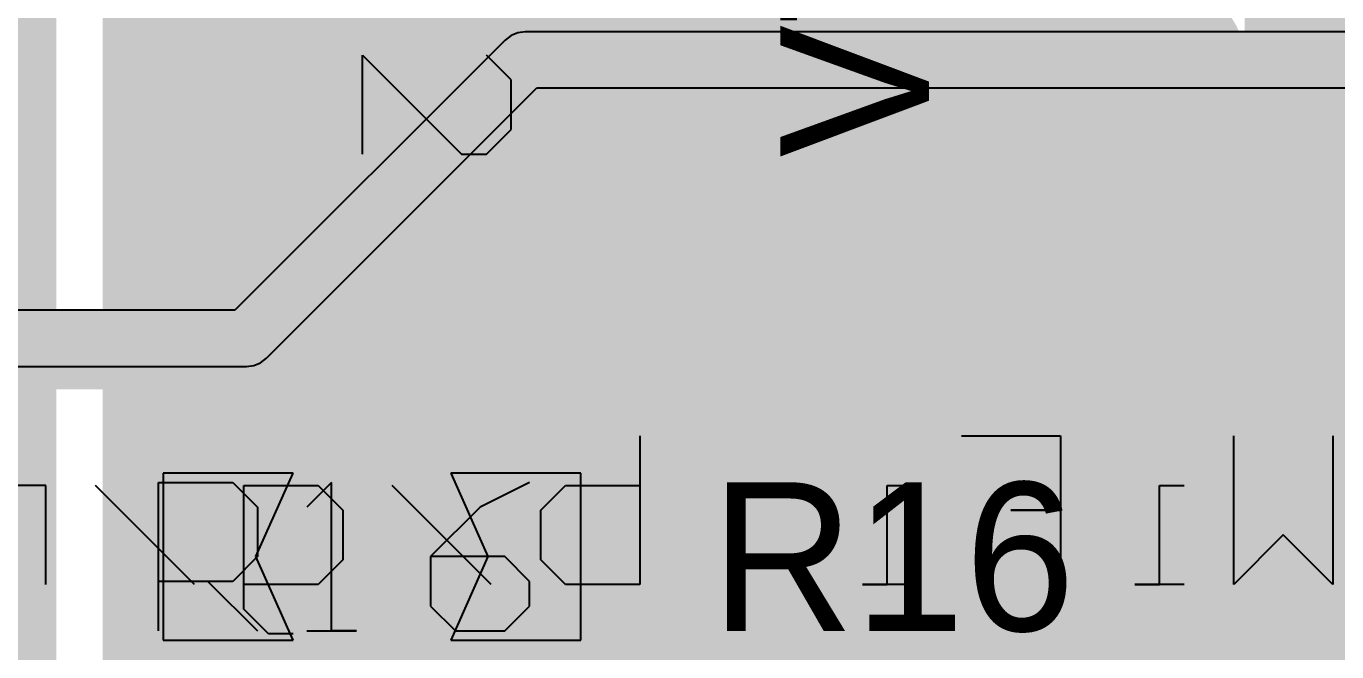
# Model space of a CAD drawing. Header units: millimetres. Extents: x 0.11 to 5.67, y 0.55 to 4.24.
# Drawn here: x 4.5094 to 4.7873, y 1.6717 to 1.8044 of the extents above; entities that cross this region are included whole.
import ezdxf

# ---------------------------------------------------------------- set-up
doc = ezdxf.new("R2010")
doc.units = ezdxf.units.MM
doc.header["$MEASUREMENT"] = 0
for name, color, linetype in [('BottomLayer', 5, 'Continuous'), ('BottomOverlay', 54, 'Continuous'), ('InternalPlane1', 76, 'Continuous'), ('InternalPlane2', 16, 'Continuous'), ('Mechanical3', 76, 'Continuous'), ('MultiLayer', 9, 'Continuous'), ('TopLayer', 1, 'Continuous'), ('TopOverlay', 2, 'Continuous'), ('TopPaste', 8, 'Continuous'), ('TopSolder', 216, 'Continuous'), ('ViaHoleLayer', 16, 'Continuous')]:
    doc.layers.add(name, color=color, linetype=linetype)

# ---------------------------------------------------------------- blocks, each defined once
blk = doc.blocks.new('SOT_23_123__64')
at = {"layer": 'Mechanical3'}
for p, q in [((-0.04429, 0.01967), (-0.04429, -0.00132)), ((-0.0233, -0.00132), (-0.0233, 0.01967)), ((-0.01281, 0.01967), (0.00819, 0.01967)), ((0.00819, 0.01967), (-0.00231, 0.01967)), ((-0.00231, 0.01967), (-0.00231, -0.01181)), ((0.02393, 0.01967), (0.01868, 0.01443)), ((0.03442, 0.01967), (0.02393, 0.01967)), ((0.03967, 0.01443), (0.03442, 0.01967)), ((0.03967, 0.00918), (0.03967, 0.01443)), ((0.01868, -0.01181), (0.03967, 0.00918)), ((-0.04429, -0.00132), (-0.0338, -0.01181)), ((-0.0338, -0.01181), (-0.0233, -0.00132)), ((0.03967, -0.01181), (0.01868, -0.01181))]:
    blk.add_line(p, q, dxfattribs=at)
at = {"layer": 'TopLayer', "const_width": 0.02807}
for points in [[(0.03027, 0.03866), (0.06125, 0.03866)], [(-0.06073, -0.00134), (-0.02975, -0.00134)], [(0.03027, -0.04134), (0.06125, -0.04134)]]:
    blk.add_lwpolyline(points, dxfattribs=at)
at = {"layer": 'TopLayer', "const_width": 0.01404}
for points in [[(0.02325, 0.03866, 1), (0.03729, 0.03866, 1)], [(0.05423, 0.03866, 1), (0.06827, 0.03866, 1)], [(-0.06775, -0.00134, 1), (-0.05371, -0.00134, 1)], [(-0.03677, -0.00134, 1), (-0.02273, -0.00134, 1)], [(0.02325, -0.04134, 1), (0.03729, -0.04134, 1)], [(0.05423, -0.04134, 1), (0.06827, -0.04134, 1)]]:
    blk.add_lwpolyline(points, format="xyb", close=True, dxfattribs=at)
at = {"layer": 'TopOverlay', "const_width": 0.01}
for points in [[(-0.02424, 0.02866), (-0.02424, 0.05866)], [(0.01576, 0.05866), (-0.02424, 0.05866)], [(0.02576, -0.01134), (0.02576, 0.00866)], [(-0.02424, -0.06134), (-0.02424, -0.03134)], [(0.01576, -0.06134), (-0.02424, -0.06134)]]:
    blk.add_lwpolyline(points, dxfattribs=at)
at = {"layer": 'TopOverlay', "const_width": 0.005}
for points in [[(-0.02674, 0.05866, 1), (-0.02174, 0.05866, 1)], [(-0.02674, 0.05866, 1), (-0.02174, 0.05866, 1)], [(0.01326, 0.05866, 1), (0.01826, 0.05866, 1)], [(-0.02674, 0.02866, 1), (-0.02174, 0.02866, 1)], [(0.02326, 0.00866, 1), (0.02826, 0.00866, 1)], [(0.02326, -0.01134, 1), (0.02826, -0.01134, 1)], [(-0.02674, -0.03134, 1), (-0.02174, -0.03134, 1)], [(-0.02674, -0.06134, 1), (-0.02174, -0.06134, 1)], [(-0.02674, -0.06134, 1), (-0.02174, -0.06134, 1)], [(0.01326, -0.06134, 1), (0.01826, -0.06134, 1)]]:
    blk.add_lwpolyline(points, format="xyb", close=True, dxfattribs=at)
at = {"layer": 'TopPaste', "const_width": 0.02807}
for points in [[(0.03027, 0.03866), (0.06125, 0.03866)], [(-0.06073, -0.00134), (-0.02975, -0.00134)], [(0.03027, -0.04134), (0.06125, -0.04134)]]:
    blk.add_lwpolyline(points, dxfattribs=at)
at = {"layer": 'TopPaste', "const_width": 0.01404}
for points in [[(0.02325, 0.03866, 1), (0.03729, 0.03866, 1)], [(0.05423, 0.03866, 1), (0.06827, 0.03866, 1)], [(-0.06775, -0.00134, 1), (-0.05371, -0.00134, 1)], [(-0.03677, -0.00134, 1), (-0.02273, -0.00134, 1)], [(0.02325, -0.04134, 1), (0.03729, -0.04134, 1)], [(0.05423, -0.04134, 1), (0.06827, -0.04134, 1)]]:
    blk.add_lwpolyline(points, format="xyb", close=True, dxfattribs=at)
at = {"layer": 'TopSolder', "const_width": 0.03201}
for points in [[(0.03027, 0.03866), (0.06125, 0.03866)], [(-0.06073, -0.00134), (-0.02975, -0.00134)], [(0.03027, -0.04134), (0.06125, -0.04134)]]:
    blk.add_lwpolyline(points, dxfattribs=at)
at = {"layer": 'TopSolder', "const_width": 0.016}
for points in [[(0.02227, 0.03866, 1), (0.03827, 0.03866, 1)], [(0.05325, 0.03866, 1), (0.06925, 0.03866, 1)], [(-0.06873, -0.00134, 1), (-0.05273, -0.00134, 1)], [(-0.03775, -0.00134, 1), (-0.02175, -0.00134, 1)], [(0.02227, -0.04134, 1), (0.03827, -0.04134, 1)], [(0.05325, -0.04134, 1), (0.06925, -0.04134, 1)]]:
    blk.add_lwpolyline(points, format="xyb", close=True, dxfattribs=at)
blk = doc.blocks.new('SOT_23_123__65')
at = {"layer": 'Mechanical3'}
for p, q in [((-0.04429, 0.01967), (-0.04429, -0.00132)), ((-0.0233, -0.00132), (-0.0233, 0.01967)), ((-0.01281, 0.01967), (0.00819, 0.01967)), ((0.00819, 0.01967), (-0.00231, 0.01967)), ((-0.00231, 0.01967), (-0.00231, -0.01181)), ((0.02393, 0.01967), (0.01868, 0.01443)), ((0.02393, -0.01181), (0.02393, 0.01967)), ((-0.04429, -0.00132), (-0.0338, -0.01181)), ((-0.0338, -0.01181), (-0.0233, -0.00132)), ((0.01868, -0.01181), (0.02918, -0.01181)), ((0.02918, -0.01181), (0.02393, -0.01181))]:
    blk.add_line(p, q, dxfattribs=at)
at = {"layer": 'TopLayer', "const_width": 0.02807}
for points in [[(0.03027, 0.03866), (0.06125, 0.03866)], [(-0.06073, -0.00134), (-0.02975, -0.00134)], [(0.03027, -0.04134), (0.06125, -0.04134)]]:
    blk.add_lwpolyline(points, dxfattribs=at)
at = {"layer": 'TopLayer', "const_width": 0.01404}
for points in [[(0.02325, 0.03866, 1), (0.03729, 0.03866, 1)], [(0.05423, 0.03866, 1), (0.06827, 0.03866, 1)], [(-0.06775, -0.00134, 1), (-0.05371, -0.00134, 1)], [(-0.03677, -0.00134, 1), (-0.02273, -0.00134, 1)], [(0.02325, -0.04134, 1), (0.03729, -0.04134, 1)], [(0.05423, -0.04134, 1), (0.06827, -0.04134, 1)]]:
    blk.add_lwpolyline(points, format="xyb", close=True, dxfattribs=at)
at = {"layer": 'TopOverlay', "const_width": 0.01}
for points in [[(-0.02424, 0.05866), (-0.02424, 0.02866)], [(-0.02424, 0.05866), (0.01576, 0.05866)], [(0.02576, 0.00866), (0.02576, -0.01134)], [(-0.02424, -0.03134), (-0.02424, -0.06134)], [(-0.02424, -0.06134), (0.01576, -0.06134)]]:
    blk.add_lwpolyline(points, dxfattribs=at)
at = {"layer": 'TopOverlay', "const_width": 0.005}
for points in [[(-0.02674, 0.05866, 1), (-0.02174, 0.05866, 1)], [(-0.02674, 0.05866, 1), (-0.02174, 0.05866, 1)], [(0.01326, 0.05866, 1), (0.01826, 0.05866, 1)], [(-0.02674, 0.02866, 1), (-0.02174, 0.02866, 1)], [(0.02326, 0.00866, 1), (0.02826, 0.00866, 1)], [(0.02326, -0.01134, 1), (0.02826, -0.01134, 1)], [(-0.02674, -0.03134, 1), (-0.02174, -0.03134, 1)], [(-0.02674, -0.06134, 1), (-0.02174, -0.06134, 1)], [(-0.02674, -0.06134, 1), (-0.02174, -0.06134, 1)], [(0.01326, -0.06134, 1), (0.01826, -0.06134, 1)]]:
    blk.add_lwpolyline(points, format="xyb", close=True, dxfattribs=at)
at = {"layer": 'TopPaste', "const_width": 0.02807}
for points in [[(0.03027, 0.03866), (0.06125, 0.03866)], [(-0.06073, -0.00134), (-0.02975, -0.00134)], [(0.03027, -0.04134), (0.06125, -0.04134)]]:
    blk.add_lwpolyline(points, dxfattribs=at)
at = {"layer": 'TopPaste', "const_width": 0.01404}
for points in [[(0.02325, 0.03866, 1), (0.03729, 0.03866, 1)], [(0.05423, 0.03866, 1), (0.06827, 0.03866, 1)], [(-0.06775, -0.00134, 1), (-0.05371, -0.00134, 1)], [(-0.03677, -0.00134, 1), (-0.02273, -0.00134, 1)], [(0.02325, -0.04134, 1), (0.03729, -0.04134, 1)], [(0.05423, -0.04134, 1), (0.06827, -0.04134, 1)]]:
    blk.add_lwpolyline(points, format="xyb", close=True, dxfattribs=at)
at = {"layer": 'TopSolder', "const_width": 0.03201}
for points in [[(0.03027, 0.03866), (0.06125, 0.03866)], [(-0.06073, -0.00134), (-0.02975, -0.00134)], [(0.03027, -0.04134), (0.06125, -0.04134)]]:
    blk.add_lwpolyline(points, dxfattribs=at)
at = {"layer": 'TopSolder', "const_width": 0.016}
for points in [[(0.02227, 0.03866, 1), (0.03827, 0.03866, 1)], [(0.05325, 0.03866, 1), (0.06925, 0.03866, 1)], [(-0.06873, -0.00134, 1), (-0.05273, -0.00134, 1)], [(-0.03775, -0.00134, 1), (-0.02175, -0.00134, 1)], [(0.02227, -0.04134, 1), (0.03827, -0.04134, 1)], [(0.05325, -0.04134, 1), (0.06925, -0.04134, 1)]]:
    blk.add_lwpolyline(points, format="xyb", close=True, dxfattribs=at)
blk = doc.blocks.new('RC0603_160')
at = {"layer": 'Mechanical3'}
for p, q in [((-0.04528, -0.01575), (-0.04528, 0.01574)), ((-0.04528, 0.01574), (-0.02953, 0.01574)), ((-0.02953, 0.01574), (-0.02429, 0.01049)), ((-0.00854, 0.01574), (-0.01379, 0.01049)), ((-0.00854, -0.01575), (-0.00854, 0.01574)), ((0.03344, 0.01574), (0.02294, 0.01049)), ((-0.02429, 0.01049), (-0.02429, -0.00001)), ((0.02294, 0.01049), (0.01245, -0.00001)), ((-0.02429, -0.00001), (-0.02953, -0.00525)), ((0.01245, -0.00001), (0.01245, -0.0105)), ((0.02819, -0.00001), (0.01245, -0.00001)), ((0.03344, -0.00525), (0.02819, -0.00001)), ((-0.02953, -0.00525), (-0.04528, -0.00525)), ((-0.03478, -0.00525), (-0.02429, -0.01575)), ((0.03344, -0.0105), (0.03344, -0.00525)), ((0.01245, -0.0105), (0.0177, -0.01575)), ((0.02819, -0.01575), (0.03344, -0.0105)), ((-0.01379, -0.01575), (-0.00329, -0.01575)), ((-0.00329, -0.01575), (-0.00854, -0.01575)), ((0.0177, -0.01575), (0.02819, -0.01575))]:
    blk.add_line(p, q, dxfattribs=at)
at = {"layer": 'TopLayer'}
for points in [[(-0.04429, -0.01772), (-0.01673, -0.01772), (-0.04429, 0.01772), (-0.01673, 0.01772)], [(0.04427, 0.01772), (0.01671, 0.01772), (0.04427, -0.01772), (0.01671, -0.01772)]]:
    blk.add_solid(points, dxfattribs=at)
at = {"layer": 'TopOverlay', "const_width": 0.00701}
for points in [[(-0.05217, -0.02559), (-0.05217, 0.02559)], [(-0.05217, 0.02559), (0.05217, 0.02559)], [(0.05217, -0.02559), (0.05217, 0.02559)], [(-0.05217, -0.02559), (0.05217, -0.02559)]]:
    blk.add_lwpolyline(points, dxfattribs=at)
at = {"layer": 'TopOverlay', "const_width": 0.0035}
for points in [[(-0.05392, 0.02559, 1), (-0.05041, 0.02559, 1)], [(-0.05392, 0.02559, 1), (-0.05041, 0.02559, 1)], [(0.05041, 0.02559, 1), (0.05392, 0.02559, 1)], [(0.05041, 0.02559, 1), (0.05392, 0.02559, 1)], [(-0.05392, -0.02559, 1), (-0.05041, -0.02559, 1)], [(-0.05392, -0.02559, 1), (-0.05041, -0.02559, 1)], [(0.05041, -0.02559, 1), (0.05392, -0.02559, 1)], [(0.05041, -0.02559, 1), (0.05392, -0.02559, 1)]]:
    blk.add_lwpolyline(points, format="xyb", close=True, dxfattribs=at)
at = {"layer": 'TopPaste'}
for p, q in [((-0.04429, 0.01772), (-0.04429, -0.01772)), ((-0.01673, 0.01772), (-0.04429, 0.01772)), ((-0.02461, 0), (-0.01673, 0.01772)), ((0.04427, 0.01772), (0.01671, 0.01772)), ((0.01671, 0.01772), (0.02458, 0)), ((0.04427, -0.01772), (0.04427, 0.01772)), ((-0.01673, -0.01772), (-0.02461, 0)), ((0.02458, 0), (0.01671, -0.01772)), ((-0.04429, -0.01772), (-0.01673, -0.01772)), ((0.01671, -0.01772), (0.04427, -0.01772))]:
    blk.add_line(p, q, dxfattribs=at)
at = {"layer": 'TopSolder'}
for points in [[(-0.04626, -0.01969), (-0.01476, -0.01969), (-0.04626, 0.01969), (-0.01476, 0.01969)], [(0.04624, 0.01969), (0.01474, 0.01969), (0.04624, -0.01969), (0.01474, -0.01969)]]:
    blk.add_solid(points, dxfattribs=at)
blk = doc.blocks.new('RTL8188_MODULE_B_177')
at = {"layer": 'BottomOverlay'}
for p, q in [((0.32375, -0.04462), (0.329, -0.04462)), ((0.329, -0.04462), (0.33424, -0.04987)), ((0.33424, -0.04987), (0.33424, -0.07611)), ((0.10335, -0.0866), (0.10335, -0.05512)), ((0.10335, -0.05512), (0.11384, -0.06561)), ((0.11384, -0.06561), (0.12434, -0.05512)), ((0.12434, -0.05512), (0.12434, -0.0866)), ((0.13483, -0.05512), (0.14533, -0.05512)), ((0.14533, -0.05512), (0.14008, -0.05512)), ((0.14008, -0.05512), (0.14008, -0.07611)), ((0.16107, -0.07086), (0.16107, -0.05512)), ((0.19256, -0.05512), (0.20305, -0.05512)), ((0.20305, -0.05512), (0.1978, -0.05512)), ((0.1978, -0.05512), (0.1978, -0.07611)), ((0.25028, -0.0866), (0.25028, -0.05512)), ((0.25028, -0.05512), (0.26602, -0.05512)), ((0.26602, -0.05512), (0.27127, -0.06037)), ((0.28177, -0.05512), (0.30276, -0.07611)), ((0.31325, -0.06037), (0.3185, -0.05512)), ((0.3185, -0.05512), (0.33424, -0.05512)), ((0.34474, -0.05512), (0.36573, -0.07611)), ((0.37622, -0.05512), (0.37622, -0.07611)), ((0.27127, -0.06037), (0.27127, -0.06561)), ((0.31325, -0.07086), (0.31325, -0.06037)), ((0.27127, -0.06561), (0.27127, -0.07086)), ((0.16107, -0.0866), (0.16107, -0.07086)), ((0.16107, -0.07086), (0.17157, -0.07086)), ((0.17157, -0.07086), (0.16107, -0.07086)), ((0.27127, -0.07086), (0.26602, -0.07611)), ((0.3185, -0.07611), (0.31325, -0.07086)), ((0.14008, -0.07611), (0.13483, -0.07611)), ((0.1978, -0.07611), (0.19256, -0.07611)), ((0.26602, -0.07611), (0.25028, -0.07611)), ((0.33424, -0.07611), (0.3185, -0.07611)), ((0.37622, -0.07611), (0.39197, -0.07611)), ((0.18206, -0.0866), (0.16107, -0.0866))]:
    blk.add_line(p, q, dxfattribs=at)
at = {"layer": 'BottomOverlay', "const_width": 0.00787}
blk.add_lwpolyline([(0.50886, -0.10039), (0, -0.10039)], dxfattribs=at)

msp = doc.modelspace()

# ---------------------------------------------------------------- linework, layer by layer
at = {"layer": 'BottomLayer'}
for points, const_width in [([(4.77264, 1.77165), (4.77264, 2.06299)], 0.00984), ([(4.74311, 1.79232), (4.74311, 2.06201)], 0.00984), ([(4.51083, 1.62438), (4.51083, 2.02756)], 0.00984), ([(4.52953, 1.62438), (4.52953, 2.01981)], 0.00787), ([(4.78472, 1.66213), (4.94094, 1.81836)], 0.00787), ([(4.52953, 1.80216), (4.71949, 1.80216)], 0.00787), ([(4.52953, 1.79429), (4.7176, 1.79429)], 0.00787), ([(4.52953, 1.78641), (4.71821, 1.78641)], 0.00787), ([(4.52953, 1.77854), (4.72155, 1.77854)], 0.00787), ([(4.52953, 1.77066), (4.72948, 1.77066)], 0.00787), ([(4.52953, 1.76279), (4.74863, 1.76279)], 0.00787), ([(4.52953, 1.75492), (4.75328, 1.75492)], 0.00787), ([(4.52953, 1.74704), (4.76563, 1.74704)], 0.00787), ([(4.77965, 1.74704), (4.81681, 1.74704)], 0.00787), ([(4.52953, 1.73917), (4.86175, 1.73917)], 0.00787), ([(4.52953, 1.73129), (4.85388, 1.73129)], 0.00787), ([(4.52953, 1.72342), (4.846, 1.72342)], 0.00787), ([(4.52953, 1.71555), (4.83813, 1.71555)], 0.00787), ([(4.52953, 1.70767), (4.83025, 1.70767)], 0.00787), ([(4.52953, 1.6998), (4.82238, 1.6998)], 0.00787), ([(4.52953, 1.69192), (4.81451, 1.69192)], 0.00787), ([(4.52953, 1.68405), (4.80663, 1.68405)], 0.00787), ([(4.52953, 1.67618), (4.79876, 1.67618)], 0.00787), ([(4.52953, 1.6683), (4.79088, 1.6683)], 0.00787)]:
    msp.add_lwpolyline(points, dxfattribs=dict(at, const_width=const_width))
at = {"layer": 'BottomLayer', "const_width": 0.00787}
for points in [[(4.74746, 1.7671, -0.718734), (4.72441, 1.80979)], [(4.79776, 1.76677, -0.829961), (4.74746, 1.7671)]]:
    msp.add_lwpolyline(points, format="xyb", dxfattribs=at)
at = {"layer": 'BottomLayer'}
for points, const_width in [([(4.52756, 1.80216, 1), (4.5315, 1.80216, 1)], 0.00394), ([(4.71752, 1.80216, 1), (4.72145, 1.80216, 1)], 0.00394), ([(4.7372, 1.79232, 1), (4.74902, 1.79232, 1)], 0.01181), ([(4.52756, 1.79429, 1), (4.5315, 1.79429, 1)], 0.00394), ([(4.71563, 1.79429, 1), (4.71956, 1.79429, 1)], 0.00394), ([(4.74065, 1.79232, 1), (4.74557, 1.79232, 1)], 0.00492), ([(4.52756, 1.78641, 1), (4.5315, 1.78641, 1)], 0.00394), ([(4.71624, 1.78641, 1), (4.72018, 1.78641, 1)], 0.00394), ([(4.52756, 1.77854, 1), (4.5315, 1.77854, 1)], 0.00394), ([(4.65256, 1.77067, 1), (4.66437, 1.77067, 1)], 0.01181), ([(4.71958, 1.77854, 1), (4.72352, 1.77854, 1)], 0.00394), ([(4.76673, 1.77165, 1), (4.77854, 1.77165, 1)], 0.01181), ([(4.77018, 1.77165, 1), (4.7751, 1.77165, 1)], 0.00492), ([(4.52756, 1.77066, 1), (4.5315, 1.77066, 1)], 0.00394), ([(4.72751, 1.77066, 1), (4.73145, 1.77066, 1)], 0.00394), ([(4.74549, 1.7671, 1), (4.74942, 1.7671, 1)], 0.00394), ([(4.74549, 1.7671, 1), (4.74942, 1.7671, 1)], 0.00394), ([(4.52756, 1.76279, 1), (4.5315, 1.76279, 1)], 0.00394), ([(4.74666, 1.76279, 1), (4.7506, 1.76279, 1)], 0.00394), ([(4.52756, 1.75492, 1), (4.5315, 1.75492, 1)], 0.00394), ([(4.75131, 1.75492, 1), (4.75525, 1.75492, 1)], 0.00394), ([(4.52756, 1.74704, 1), (4.5315, 1.74704, 1)], 0.00394), ([(4.76366, 1.74704, 1), (4.7676, 1.74704, 1)], 0.00394), ([(4.77768, 1.74704, 1), (4.78162, 1.74704, 1)], 0.00394), ([(4.52756, 1.73917, 1), (4.5315, 1.73917, 1)], 0.00394), ([(4.52756, 1.73129, 1), (4.5315, 1.73129, 1)], 0.00394), ([(4.52756, 1.72342, 1), (4.5315, 1.72342, 1)], 0.00394), ([(4.52756, 1.71555, 1), (4.5315, 1.71555, 1)], 0.00394), ([(4.52756, 1.70767, 1), (4.5315, 1.70767, 1)], 0.00394), ([(4.52756, 1.6998, 1), (4.5315, 1.6998, 1)], 0.00394), ([(4.52756, 1.69192, 1), (4.5315, 1.69192, 1)], 0.00394), ([(4.52756, 1.68405, 1), (4.5315, 1.68405, 1)], 0.00394), ([(4.52756, 1.67618, 1), (4.5315, 1.67618, 1)], 0.00394), ([(4.52756, 1.6683, 1), (4.5315, 1.6683, 1)], 0.00394), ([(4.78892, 1.6683, 1), (4.79285, 1.6683, 1)], 0.00394)]:
    msp.add_lwpolyline(points, format="xyb", close=True, dxfattribs=dict(at, const_width=const_width))
at = {"layer": 'InternalPlane1', "const_width": 0.02591}
for points in [[(4.73016, 1.79232, 1), (4.75606, 1.79232, 1)], [(4.78626, 1.79232, 1), (4.81217, 1.79232, 1)], [(4.75969, 1.77165, 1), (4.78559, 1.77165, 1)]]:
    msp.add_lwpolyline(points, format="xyb", close=True, dxfattribs=at)
at = {"layer": 'InternalPlane2'}
for p, q in [((4.61095, 1.80146), (4.55363, 1.74415)), ((4.61218, 1.8024), (4.61095, 1.80146)), ((4.61362, 1.803), (4.61218, 1.8024)), ((4.61516, 1.8032), (4.61362, 1.803)), ((4.8686, 1.8032), (4.61516, 1.8032)), ((4.61516, 1.8032), (4.61516, 1.8032)), ((4.56031, 1.73398), (4.61762, 1.79129)), ((4.61762, 1.79129), (4.87106, 1.79129)), ((4.55363, 1.74415), (4.35138, 1.74415)), ((4.35385, 1.73223), (4.5561, 1.73223)), ((4.5561, 1.73223), (4.55764, 1.73244)), ((4.55764, 1.73244), (4.55908, 1.73303)), ((4.55908, 1.73303), (4.56031, 1.73398))]:
    msp.add_line(p, q, dxfattribs=at)
for points, const_width in [([(4.73016, 1.79232, 1), (4.75606, 1.79232, 1)], 0.02591), ([(4.78626, 1.79232, 1), (4.81217, 1.79232, 1)], 0.02591), ([(4.6122, 1.79724, 1), (4.61811, 1.79724, 1)], 0.00591), ([(4.6122, 1.79724, 1), (4.61811, 1.79724, 1)], 0.00591), ([(4.64551, 1.77067, 1), (4.67142, 1.77067, 1)], 0.02591), ([(4.75969, 1.77165, 1), (4.78559, 1.77165, 1)], 0.02591), ([(4.55315, 1.73819, 1), (4.55905, 1.73819, 1)], 0.00591), ([(4.55315, 1.73819, 1), (4.55905, 1.73819, 1)], 0.00591)]:
    msp.add_lwpolyline(points, format="xyb", close=True, dxfattribs=dict(at, const_width=const_width))
at = {"layer": 'InternalPlane2', "const_width": 0.01181}
for points in [[(4.5561, 1.73819), (4.61516, 1.79724)], [(4.61516, 1.79724), (4.87106, 1.79724)], [(4.35138, 1.73819), (4.5561, 1.73819)]]:
    msp.add_lwpolyline(points, dxfattribs=at)
at = {"layer": 'MultiLayer', "const_width": 0.01181}
for points in [[(4.7372, 1.79232, 1), (4.74902, 1.79232, 1)], [(4.65256, 1.77067, 1), (4.66437, 1.77067, 1)], [(4.76673, 1.77165, 1), (4.77854, 1.77165, 1)]]:
    msp.add_lwpolyline(points, format="xyb", close=True, dxfattribs=at)
at = {"layer": 'TopLayer', "const_width": 0.00787}
for points in [[(4.63458, 1.81228, -0.376067), (4.65703, 1.78666)], [(4.72244, 1.77723, -0.414219), (4.72802, 1.81299)], [(4.57793, 1.79429, -0.069581), (4.579, 1.78666)], [(4.60533, 1.78666, -0.075058), (4.60649, 1.79429)], [(4.579, 1.75568, -0.131184), (4.5753, 1.74181)], [(4.65703, 1.75568, -1), (4.60533, 1.75568)]]:
    msp.add_lwpolyline(points, format="xyb", dxfattribs=at)
at = {"layer": 'TopLayer'}
for points, const_width in [([(4.63118, 1.77117), (4.63118, 1.80857)], 0.00787), ([(4.65187, 1.80216), (4.71949, 1.80216)], 0.00787), ([(4.57793, 1.79429), (4.60649, 1.79429)], 0.00787), ([(4.57793, 1.79429), (4.60648, 1.79429)], 0.00787), ([(4.65588, 1.79429), (4.7176, 1.79429)], 0.00787), ([(4.579, 1.75568), (4.579, 1.78666)], 0.00787), ([(4.579, 1.78641), (4.60533, 1.78641)], 0.00787), ([(4.60533, 1.75568), (4.60533, 1.78666)], 0.00787), ([(4.65703, 1.75568), (4.65703, 1.78666)], 0.00787), ([(4.65703, 1.78641), (4.71821, 1.78641)], 0.00787), ([(4.74114, 1.78543), (4.74311, 1.7874)], 0.00984), ([(4.74114, 1.73327), (4.74114, 1.78543)], 0.00984), ([(4.579, 1.77854), (4.60533, 1.77854)], 0.00787), ([(4.65703, 1.77854), (4.72155, 1.77854)], 0.00787), ([(4.55118, 1.77117), (4.55167, 1.77068)], 0.01969), ([(4.55167, 1.69242), (4.55167, 1.77068)], 0.01969), ([(4.63118, 1.77117), (4.63168, 1.77067)], 0.01969), ([(4.63168, 1.77067), (4.65846, 1.77067)], 0.01969), ([(4.72244, 1.74101), (4.72244, 1.77723)], 0.00787), ([(4.77264, 1.74249), (4.77264, 1.77165)], 0.00984), ([(4.579, 1.77066), (4.60533, 1.77066)], 0.00787), ([(4.60927, 1.77117), (4.63118, 1.77117)], 0.00787), ([(4.63118, 1.77117), (4.65309, 1.77117)], 0.00787), ([(4.63118, 1.73377), (4.63118, 1.77117)], 0.00787), ([(4.65703, 1.77066), (4.72244, 1.77066)], 0.00787), ([(4.579, 1.76279), (4.60533, 1.76279)], 0.00787), ([(4.65703, 1.76279), (4.72244, 1.76279)], 0.00787), ([(4.16569, 1.06594), (4.85236, 1.75262)], 0.00984), ([(4.57899, 1.75492), (4.60535, 1.75492)], 0.00787), ([(4.65702, 1.75492), (4.72244, 1.75492)], 0.00787), ([(4.15183, 1.09941), (4.79921, 1.7468)], 0.00984), ([(4.15916, 1.08169), (4.82382, 1.74635)], 0.00984), ([(4.57762, 1.74704), (4.60682, 1.74704)], 0.00787), ([(4.65554, 1.74704), (4.72244, 1.74704)], 0.00787), ([(4.1453, 1.11516), (4.77264, 1.74249)], 0.00984), ([(4.5753, 1.72343), (4.5753, 1.74181)], 0.00787), ([(4.13103, 1.14961), (4.72244, 1.74101)], 0.00787), ([(4.5753, 1.73917), (4.61129, 1.73917)], 0.00787), ([(4.65107, 1.73917), (4.7206, 1.73917)], 0.00787), ([(4.13878, 1.13091), (4.74114, 1.73327)], 0.00984), ([(4.5753, 1.73129), (4.62261, 1.73129)], 0.00787), ([(4.63975, 1.73129), (4.71272, 1.73129)], 0.00787), ([(4.5753, 1.72343), (4.57972, 1.72343)], 0.00787), ([(4.57972, 1.72342), (4.58561, 1.72342)], 0.00787), ([(4.57972, 1.66634), (4.57972, 1.72343)], 0.00787), ([(4.58561, 1.72343), (4.64072, 1.72343)], 0.00787), ([(4.58561, 1.66634), (4.58561, 1.72343)], 0.00787), ([(4.64072, 1.72342), (4.70485, 1.72342)], 0.00787), ([(4.64072, 1.66043), (4.64072, 1.72343)], 0.00787), ([(4.57972, 1.71555), (4.58561, 1.71555)], 0.00787), ([(4.64072, 1.71555), (4.69697, 1.71555)], 0.00787), ([(4.57972, 1.70767), (4.58561, 1.70767)], 0.00787), ([(4.64072, 1.70767), (4.6891, 1.70767)], 0.00787), ([(4.57972, 1.6998), (4.58561, 1.6998)], 0.00787), ([(4.64072, 1.6998), (4.68123, 1.6998)], 0.00787), ([(4.55167, 1.69242), (4.55217, 1.69193)], 0.01969), ([(4.57972, 1.69192), (4.58561, 1.69192)], 0.00787), ([(4.6063, 1.68506), (4.61317, 1.69193)], 0.00984), ([(4.64072, 1.69192), (4.67335, 1.69192)], 0.00787), ([(4.6063, 1.65354), (4.6063, 1.68506)], 0.00984), ([(4.57972, 1.68405), (4.58561, 1.68405)], 0.00787), ([(4.64072, 1.68405), (4.66548, 1.68405)], 0.00787), ([(4.57972, 1.67618), (4.58561, 1.67618)], 0.00787), ([(4.64072, 1.67618), (4.6576, 1.67618)], 0.00787), ([(4.57972, 1.6683), (4.58561, 1.6683)], 0.00787), ([(4.64072, 1.6683), (4.64973, 1.6683)], 0.00787)]:
    msp.add_lwpolyline(points, dxfattribs=dict(at, const_width=const_width))
for points, const_width in [([(4.6499, 1.80216, 1), (4.65383, 1.80216, 1)], 0.00394), ([(4.71752, 1.80216, 1), (4.72145, 1.80216, 1)], 0.00394), ([(4.7372, 1.79232, 1), (4.74902, 1.79232, 1)], 0.01181), ([(4.57596, 1.79429, 1), (4.5799, 1.79429, 1)], 0.00394), ([(4.57596, 1.79429, 1), (4.5799, 1.79429, 1)], 0.00394), ([(4.57596, 1.79429, 1), (4.5799, 1.79429, 1)], 0.00394), ([(4.60452, 1.79429, 1), (4.60846, 1.79429, 1)], 0.00394), ([(4.60452, 1.79429, 1), (4.60846, 1.79429, 1)], 0.00394), ([(4.60452, 1.79429, 1), (4.60845, 1.79429, 1)], 0.00394), ([(4.65391, 1.79429, 1), (4.65785, 1.79429, 1)], 0.00394), ([(4.71563, 1.79429, 1), (4.71956, 1.79429, 1)], 0.00394), ([(4.57703, 1.78666, 1), (4.58096, 1.78666, 1)], 0.00394), ([(4.57703, 1.78666, 1), (4.58096, 1.78666, 1)], 0.00394), ([(4.57703, 1.78641, 1), (4.58096, 1.78641, 1)], 0.00394), ([(4.60337, 1.78666, 1), (4.6073, 1.78666, 1)], 0.00394), ([(4.60337, 1.78666, 1), (4.6073, 1.78666, 1)], 0.00394), ([(4.60337, 1.78641, 1), (4.6073, 1.78641, 1)], 0.00394), ([(4.65506, 1.78666, 1), (4.659, 1.78666, 1)], 0.00394), ([(4.65506, 1.78666, 1), (4.659, 1.78666, 1)], 0.00394), ([(4.65506, 1.78641, 1), (4.659, 1.78641, 1)], 0.00394), ([(4.71624, 1.78641, 1), (4.72018, 1.78641, 1)], 0.00394), ([(4.73868, 1.78543, 1), (4.7436, 1.78543, 1)], 0.00492), ([(4.73868, 1.78543, 1), (4.7436, 1.78543, 1)], 0.00492), ([(4.74065, 1.7874, 1), (4.74557, 1.7874, 1)], 0.00492), ([(4.57703, 1.77854, 1), (4.58096, 1.77854, 1)], 0.00394), ([(4.60337, 1.77854, 1), (4.6073, 1.77854, 1)], 0.00394), ([(4.65256, 1.77067, 1), (4.66437, 1.77067, 1)], 0.01181), ([(4.65506, 1.77854, 1), (4.659, 1.77854, 1)], 0.00394), ([(4.71958, 1.77854, 1), (4.72352, 1.77854, 1)], 0.00394), ([(4.76673, 1.77165, 1), (4.77854, 1.77165, 1)], 0.01181), ([(4.54626, 1.77117, 1), (4.5561, 1.77117, 1)], 0.00984), ([(4.54675, 1.77068, 1), (4.55659, 1.77068, 1)], 0.00984), ([(4.54675, 1.77068, 1), (4.55659, 1.77068, 1)], 0.00984), ([(4.62626, 1.77117, 1), (4.6361, 1.77117, 1)], 0.00984), ([(4.62676, 1.77067, 1), (4.6366, 1.77067, 1)], 0.00984), ([(4.62676, 1.77067, 1), (4.6366, 1.77067, 1)], 0.00984), ([(4.65354, 1.77067, 1), (4.66339, 1.77067, 1)], 0.00984), ([(4.72047, 1.77723, 1), (4.72441, 1.77723, 1)], 0.00394), ([(4.72047, 1.77723, 1), (4.72441, 1.77723, 1)], 0.00394), ([(4.77018, 1.77165, 1), (4.7751, 1.77165, 1)], 0.00492), ([(4.57703, 1.77066, 1), (4.58096, 1.77066, 1)], 0.00394), ([(4.60337, 1.77066, 1), (4.6073, 1.77066, 1)], 0.00394), ([(4.6073, 1.77117, 1), (4.61124, 1.77117, 1)], 0.00394), ([(4.62921, 1.77117, 1), (4.63315, 1.77117, 1)], 0.00394), ([(4.62921, 1.77117, 1), (4.63315, 1.77117, 1)], 0.00394), ([(4.62921, 1.77117, 1), (4.63315, 1.77117, 1)], 0.00394), ([(4.62921, 1.77117, 1), (4.63315, 1.77117, 1)], 0.00394), ([(4.65112, 1.77117, 1), (4.65506, 1.77117, 1)], 0.00394), ([(4.65506, 1.77066, 1), (4.659, 1.77066, 1)], 0.00394), ([(4.72047, 1.77066, 1), (4.72441, 1.77066, 1)], 0.00394), ([(4.57703, 1.76279, 1), (4.58096, 1.76279, 1)], 0.00394), ([(4.60337, 1.76279, 1), (4.6073, 1.76279, 1)], 0.00394), ([(4.65506, 1.76279, 1), (4.659, 1.76279, 1)], 0.00394), ([(4.72047, 1.76279, 1), (4.72441, 1.76279, 1)], 0.00394), ([(4.57703, 1.75568, 1), (4.58096, 1.75568, 1)], 0.00394), ([(4.57703, 1.75568, 1), (4.58096, 1.75568, 1)], 0.00394), ([(4.60337, 1.75568, 1), (4.6073, 1.75568, 1)], 0.00394), ([(4.60337, 1.75568, 1), (4.6073, 1.75568, 1)], 0.00394), ([(4.65506, 1.75568, 1), (4.659, 1.75568, 1)], 0.00394), ([(4.65506, 1.75568, 1), (4.659, 1.75568, 1)], 0.00394), ([(4.57702, 1.75492, 1), (4.58095, 1.75492, 1)], 0.00394), ([(4.60338, 1.75492, 1), (4.60731, 1.75492, 1)], 0.00394), ([(4.65505, 1.75492, 1), (4.65898, 1.75492, 1)], 0.00394), ([(4.72047, 1.75492, 1), (4.72441, 1.75492, 1)], 0.00394), ([(4.57565, 1.74704, 1), (4.57959, 1.74704, 1)], 0.00394), ([(4.60485, 1.74704, 1), (4.60879, 1.74704, 1)], 0.00394), ([(4.65357, 1.74704, 1), (4.65751, 1.74704, 1)], 0.00394), ([(4.72047, 1.74704, 1), (4.72441, 1.74704, 1)], 0.00394), ([(4.57333, 1.74181, 1), (4.57726, 1.74181, 1)], 0.00394), ([(4.57333, 1.74181, 1), (4.57726, 1.74181, 1)], 0.00394), ([(4.77018, 1.74249, 1), (4.7751, 1.74249, 1)], 0.00492), ([(4.77018, 1.74249, 1), (4.7751, 1.74249, 1)], 0.00492), ([(4.57333, 1.73917, 1), (4.57726, 1.73917, 1)], 0.00394), ([(4.60933, 1.73917, 1), (4.61326, 1.73917, 1)], 0.00394), ([(4.6491, 1.73917, 1), (4.65304, 1.73917, 1)], 0.00394), ([(4.71863, 1.73917, 1), (4.72256, 1.73917, 1)], 0.00394), ([(4.72047, 1.74101, 1), (4.72441, 1.74101, 1)], 0.00394), ([(4.72047, 1.74101, 1), (4.72441, 1.74101, 1)], 0.00394), ([(4.62921, 1.73377, 1), (4.63315, 1.73377, 1)], 0.00394), ([(4.73868, 1.73327, 1), (4.7436, 1.73327, 1)], 0.00492), ([(4.73868, 1.73327, 1), (4.7436, 1.73327, 1)], 0.00492), ([(4.57333, 1.73129, 1), (4.57726, 1.73129, 1)], 0.00394), ([(4.62064, 1.73129, 1), (4.62458, 1.73129, 1)], 0.00394), ([(4.63779, 1.73129, 1), (4.64172, 1.73129, 1)], 0.00394), ([(4.71075, 1.73129, 1), (4.71469, 1.73129, 1)], 0.00394), ([(4.57333, 1.72343, 1), (4.57726, 1.72343, 1)], 0.00394), ([(4.57333, 1.72343, 1), (4.57726, 1.72343, 1)], 0.00394), ([(4.57776, 1.72342, 1), (4.58169, 1.72342, 1)], 0.00394), ([(4.57776, 1.72343, 1), (4.58169, 1.72343, 1)], 0.00394), ([(4.57776, 1.72343, 1), (4.58169, 1.72343, 1)], 0.00394), ([(4.58364, 1.72343, 1), (4.58757, 1.72343, 1)], 0.00394), ([(4.58364, 1.72342, 1), (4.58757, 1.72342, 1)], 0.00394), ([(4.58364, 1.72343, 1), (4.58757, 1.72343, 1)], 0.00394), ([(4.63876, 1.72342, 1), (4.64269, 1.72342, 1)], 0.00394), ([(4.63876, 1.72343, 1), (4.64269, 1.72343, 1)], 0.00394), ([(4.63876, 1.72343, 1), (4.64269, 1.72343, 1)], 0.00394), ([(4.70288, 1.72342, 1), (4.70682, 1.72342, 1)], 0.00394), ([(4.57776, 1.71555, 1), (4.58169, 1.71555, 1)], 0.00394), ([(4.58364, 1.71555, 1), (4.58757, 1.71555, 1)], 0.00394), ([(4.63876, 1.71555, 1), (4.64269, 1.71555, 1)], 0.00394), ([(4.695, 1.71555, 1), (4.69894, 1.71555, 1)], 0.00394), ([(4.57776, 1.70767, 1), (4.58169, 1.70767, 1)], 0.00394), ([(4.58364, 1.70767, 1), (4.58757, 1.70767, 1)], 0.00394), ([(4.63876, 1.70767, 1), (4.64269, 1.70767, 1)], 0.00394), ([(4.68713, 1.70767, 1), (4.69107, 1.70767, 1)], 0.00394), ([(4.57776, 1.6998, 1), (4.58169, 1.6998, 1)], 0.00394), ([(4.58364, 1.6998, 1), (4.58757, 1.6998, 1)], 0.00394), ([(4.63876, 1.6998, 1), (4.64269, 1.6998, 1)], 0.00394), ([(4.67926, 1.6998, 1), (4.68319, 1.6998, 1)], 0.00394), ([(4.54675, 1.69242, 1), (4.55659, 1.69242, 1)], 0.00984), ([(4.54675, 1.69242, 1), (4.55659, 1.69242, 1)], 0.00984), ([(4.54724, 1.69193, 1), (4.55709, 1.69193, 1)], 0.00984), ([(4.57776, 1.69192, 1), (4.58169, 1.69192, 1)], 0.00394), ([(4.58364, 1.69192, 1), (4.58757, 1.69192, 1)], 0.00394), ([(4.6107, 1.69193, 1), (4.61563, 1.69193, 1)], 0.00492), ([(4.63876, 1.69192, 1), (4.64269, 1.69192, 1)], 0.00394), ([(4.67138, 1.69192, 1), (4.67532, 1.69192, 1)], 0.00394), ([(4.60384, 1.68506, 1), (4.60876, 1.68506, 1)], 0.00492), ([(4.60384, 1.68506, 1), (4.60876, 1.68506, 1)], 0.00492), ([(4.57776, 1.68405, 1), (4.58169, 1.68405, 1)], 0.00394), ([(4.58364, 1.68405, 1), (4.58757, 1.68405, 1)], 0.00394), ([(4.63876, 1.68405, 1), (4.64269, 1.68405, 1)], 0.00394), ([(4.66351, 1.68405, 1), (4.66745, 1.68405, 1)], 0.00394), ([(4.57776, 1.67618, 1), (4.58169, 1.67618, 1)], 0.00394), ([(4.58364, 1.67618, 1), (4.58757, 1.67618, 1)], 0.00394), ([(4.63876, 1.67618, 1), (4.64269, 1.67618, 1)], 0.00394), ([(4.65563, 1.67618, 1), (4.65957, 1.67618, 1)], 0.00394), ([(4.57776, 1.6683, 1), (4.58169, 1.6683, 1)], 0.00394), ([(4.58364, 1.6683, 1), (4.58757, 1.6683, 1)], 0.00394), ([(4.63876, 1.6683, 1), (4.64269, 1.6683, 1)], 0.00394), ([(4.64776, 1.6683, 1), (4.6517, 1.6683, 1)], 0.00394)]:
    msp.add_lwpolyline(points, format="xyb", close=True, dxfattribs=dict(at, const_width=const_width))
at = {"layer": 'ViaHoleLayer', "const_width": 0.00591}
for points in [[(4.74016, 1.79232, 1), (4.74606, 1.79232, 1)], [(4.65551, 1.77067, 1), (4.66142, 1.77067, 1)], [(4.76969, 1.77165, 1), (4.77559, 1.77165, 1)]]:
    msp.add_lwpolyline(points, format="xyb", close=True, dxfattribs=at)

# ---------------------------------------------------------------- block references
for name, p, rotation in [('SOT_23_123__65', (4.44685, 1.8248), 90), ('SOT_23_123__64', (4.59252, 1.81693), 270), ('RTL8188_MODULE_B_177', (4.88976, 1.63091), 180), ('RC0603_160', (4.58268, 1.69193), 360)]:
    msp.add_blockref(name, p, dxfattribs=dict(rotation=rotation))

# ---------------------------------------------------------------- texts
at = {"layer": 'TopOverlay'}
msp.add_text('VT2', height=0.031496, rotation=90, dxfattribs=at).set_placement((4.70079, 1.77657))
msp.add_text('R16', height=0.031496, dxfattribs=at).set_placement((4.65453, 1.67618))

doc.saveas('drawing.dxf')
